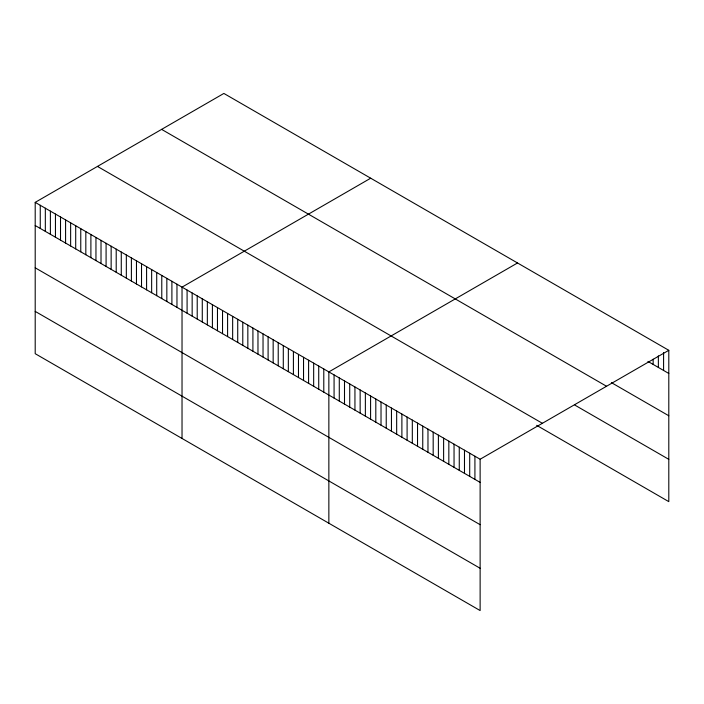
<?xml version="1.0" encoding="UTF-8"?>
<svg xmlns="http://www.w3.org/2000/svg" width="704" height="704" viewBox="0 0 704 704"><rect width="100%" height="100%" fill="white"/><g stroke="black" fill="none" stroke-linecap="round" stroke-linejoin="round"><path stroke-width="1.06" d="M35.2 202.365L480.128 459.237L480.128 610.562L35.2 353.69L35.2 202.365L223.872 93.438L668.8 350.31L668.8 501.635L536.65 425.339M370.7 178.2L182.028 287.135L182.028 438.46M517.519 262.97L328.856 371.897L328.856 523.23M480.128 459.237L668.8 350.31M647.935 361.416L668.8 373.463M611.415 382.633L668.8 415.765M161.612 129.378L606.54 386.258M574.904 405.134L668.8 459.342M97.46 166.417L542.388 423.298M35.2 225.518L480.128 482.39M35.2 267.81L480.128 524.691M35.2 311.388L480.128 568.269M663.582 352.563L663.582 370.454M658.363 355.863L658.363 367.444M653.154 359.172L653.154 364.426M474.918 456.227L474.918 479.38M469.7 453.218L469.7 476.37M464.482 450.208L464.482 473.361M459.263 447.19L459.263 470.342M454.045 444.18L454.045 467.333M448.835 441.17L448.835 464.323M443.617 438.161L443.617 461.314M438.398 435.142L438.398 458.295M433.18 432.133L433.18 455.286M427.97 429.123L427.97 452.276M422.752 426.114L422.752 449.266M417.534 423.095L417.534 446.248M412.315 420.086L412.315 443.238M407.097 417.076L407.097 440.229M401.887 414.066L401.887 437.219M396.669 411.057L396.669 434.201M391.45 408.038L391.45 431.191M386.232 405.029L386.232 428.182M381.022 402.019L381.022 425.172M375.804 399.01L375.804 422.162M370.586 395.991L370.586 419.144M365.367 392.982L365.367 416.134M360.149 389.972L360.149 413.125M354.939 386.962L354.939 410.115M349.721 383.944L349.721 407.097M344.502 380.934L344.502 404.087M339.284 377.925L339.284 401.078M334.074 374.915L334.074 398.068M323.787 368.975L323.787 392.128M318.727 366.054L318.727 389.206M313.667 363.132L313.667 386.285M308.598 360.21L308.598 383.363M303.538 357.289L303.538 380.442M298.478 354.358L298.478 377.511M293.41 351.437L293.41 374.59M288.35 348.515L288.35 371.668M283.29 345.594L283.29 368.746M278.221 342.672L278.221 365.825M273.161 339.75L273.161 362.903M268.101 336.82L268.101 359.973M263.032 333.898L263.032 357.051M257.972 330.977L257.972 354.13M252.912 328.055L252.912 351.208M247.843 325.134L247.843 348.286M242.783 322.212L242.783 345.365M237.723 319.282L237.723 342.434M232.654 316.36L232.654 339.513M227.594 313.438L227.594 336.591M222.534 310.517L222.534 333.67M217.466 307.595L217.466 330.748M212.406 304.674L212.406 327.826M207.346 301.743L207.346 324.896M202.277 298.822L202.277 321.974M197.217 295.9L197.217 319.053M192.157 292.978L192.157 316.131M187.088 290.057L187.088 313.21M176.968 284.205L176.968 307.358M171.899 281.283L171.899 304.436M166.839 278.362L166.839 301.514M161.779 275.44L161.779 298.593M156.71 272.518L156.71 295.671M151.65 269.597L151.65 292.741M146.59 266.666L146.59 289.819M141.522 263.745L141.522 286.898M136.462 260.823L136.462 283.976M131.393 257.902L131.393 281.054M126.333 254.98L126.333 278.133M121.273 252.05L121.273 275.202M116.204 249.128L116.204 272.281M111.144 246.206L111.144 269.359M106.084 243.285L106.084 266.438M101.015 240.363L101.015 263.516M95.955 237.442L95.955 260.594M90.895 234.511L90.895 257.664M85.826 231.59L85.826 254.742M80.766 228.668L80.766 251.821M75.706 225.746L75.706 248.899M70.638 222.825L70.638 245.978M65.578 219.903L65.578 243.056M60.518 216.973L60.518 240.126M55.449 214.051L55.449 237.204M50.389 211.13L50.389 234.282M45.329 208.208L45.329 231.361M40.26 205.286L40.26 228.439"/></g></svg>
